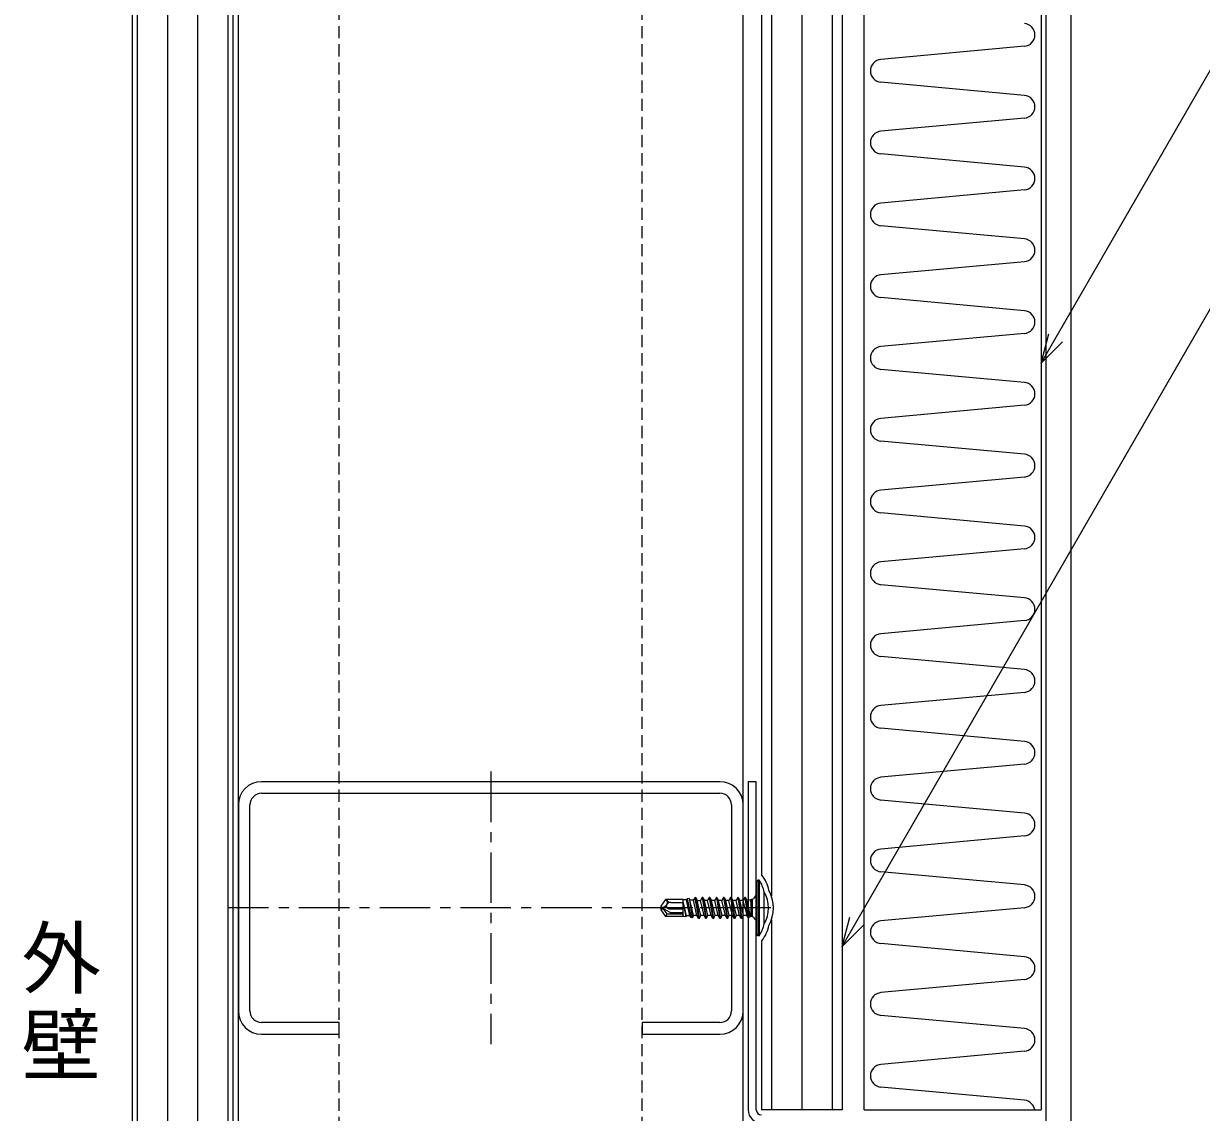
# Model space of a CAD drawing. Units: millimetres, scale not verified. Extents: x -840 to 840, y -594 to 594.
# Drawn here: x -682.2 to -448.9, y -12.7 to 202.9 of the extents above; entities that cross this region are included whole.
import ezdxf
from ezdxf.enums import TextEntityAlignment as Align

# ---------------------------------------------------------------- set-up
doc = ezdxf.new("R2010")
doc.units = ezdxf.units.MM
doc.header["$LTSCALE"] = 2
doc.linetypes.add('CHAIN1', pattern=[8, 5, -1, 1, -1])
doc.linetypes.add('DASHED1', pattern=[1.8, 1.2, -0.6])
for name, color, linetype, lineweight in [('0-2_タイトル文字', 5, 'Continuous', 9), ('0-6_鋼材(受け鋼鈑)', 7, 'Continuous', 9), ('0-7_寸法線', 7, 'Continuous', 9), ('0-8_鋼材(C型・H鋼ｅｔｃ)', 7, 'Continuous', 9), ('0-9_中心線', 2, 'CHAIN1', 9), ('0-A_躯体', 7, 'Continuous', 9), ('0-B_断熱材', 4, 'Continuous', 9), ('0-F_基準線(IBｼｰﾄ)', 7, 'Continuous', 9), ('1-2_部材(ﾋﾞｽ類)', 7, 'Continuous', 9), ('1-3_野地板', 4, 'Continuous', 9)]:
    doc.layers.add(name, color=color, linetype=linetype, lineweight=lineweight)
doc.styles.add('ＭＳ ゴシック', font='')
doc.styles.get('ＭＳ ゴシック').set_extended_font_data('MS Gothic')

msp = doc.modelspace()

# ---------------------------------------------------------------- linework, layer by layer
at = {"layer": '0-6_鋼材(受け鋼鈑)', "color": 2}
for p, q in [((-538.64, 52.786), (-538.64, -12.214)), ((-537.04, 52.786), (-538.64, 52.786)), ((-537.04, -12.214), (-537.04, 52.786))]:
    msp.add_line(p, q, dxfattribs=at)
for radius in [2.6, 1]:
    msp.add_arc((-536.04, -12.214), radius, 180, 270, dxfattribs=at)
at = {"layer": '0-7_寸法線'}
for p, q in [((-480.64, 135.655), (-406.528, 264.022)), ((-520.04, 20.158), (-421.075, 191.571))]:
    msp.add_line(p, q, dxfattribs=at)
for points in [[(-476.397, 139.898), (-480.64, 135.655), (-479.087, 141.451)], [(-515.797, 24.4), (-520.04, 20.158), (-518.487, 25.953)]]:
    msp.add_lwpolyline(points, dxfattribs=at)
at = {"layer": '0-8_鋼材(C型・H鋼ｅｔｃ)'}
for p, q in [((-639.64, -541.574), (-639.64, 266.426)), ((-539.64, -541.574), (-539.64, 266.426)), ((-544.24, 52.786), (-635.04, 52.786)), ((-635.04, 50.486), (-544.24, 50.486)), ((-639.64, 48.186), (-639.64, 7.386)), ((-637.34, 7.386), (-637.34, 48.186)), ((-541.94, 48.186), (-541.94, 7.386)), ((-539.64, 7.386), (-539.64, 48.186))]:
    msp.add_line(p, q, dxfattribs=at)
at = {"layer": '0-8_鋼材(C型・H鋼ｅｔｃ)', "linetype": 'DASHED1'}
for p, q in [((-619.64, -541.574), (-619.64, 261.826)), ((-559.64, -541.574), (-559.64, 261.826))]:
    msp.add_line(p, q, dxfattribs=at)
at = {"layer": '0-8_鋼材(C型・H鋼ｅｔｃ)'}
for points in [[(-635.04, 2.786), (-619.64, 2.786), (-619.64, 5.086), (-635.04, 5.086)], [(-544.24, 5.086), (-559.64, 5.086), (-559.64, 2.786), (-544.24, 2.786)]]:
    msp.add_lwpolyline(points, dxfattribs=at)
for centre, radius, start, end in [((-635.04, 48.186), 4.6, 90, 180), ((-544.24, 48.186), 4.6, 0, 90), ((-635.04, 48.186), 2.3, 90, 180), ((-544.24, 48.186), 2.3, 0, 90), ((-635.04, 7.386), 4.6, 180, 270), ((-635.04, 7.386), 2.3, 180, 270), ((-544.24, 7.386), 2.3, 270, 0), ((-544.24, 7.386), 4.6, 270, 0)]:
    msp.add_arc(centre, radius, start, end, dxfattribs=at)
at = {"layer": '0-9_中心線'}
for p, q in [((-589.64, 54.786), (-589.64, 0.786)), ((-537.64, 27.786), (-641.64, 27.786)), ((-534.14, 27.786), (-559.14, 27.786))]:
    msp.add_line(p, q, dxfattribs=at)
at = {"layer": '0-A_躯体'}
for p, q in [((-660.64, -55.555), (-660.64, 311.826)), ((-640.64, -39.954), (-640.64, 311.826))]:
    msp.add_line(p, q, dxfattribs=at)
at = {"layer": '0-A_躯体', "color": 4}
for p, q in [((-659.64, -39.954), (-659.64, 311.826)), ((-653.64, -39.954), (-653.64, 311.826)), ((-647.64, -39.954), (-647.64, 311.826)), ((-641.64, -39.954), (-641.64, 311.826))]:
    msp.add_line(p, q, dxfattribs=at)
at = {"layer": '0-B_断熱材', "color": 7}
for p in [(-480.64, 315.226), (-515.64, -12.214)]:
    msp.add_line(p, (-480.64, -12.214), dxfattribs=at)
at = {"layer": '0-B_断熱材'}
for p, q in [((-483.905, 198.409), (-512.374, 195.808)), ((-483.905, 188.701), (-512.374, 191.301)), ((-483.905, 184.194), (-512.374, 181.593)), ((-483.905, 174.486), (-512.374, 177.087)), ((-483.905, 169.979), (-512.374, 167.379)), ((-483.905, 160.271), (-512.374, 162.872)), ((-483.905, 155.764), (-512.374, 153.164)), ((-483.905, 146.057), (-512.374, 148.657)), ((-483.905, 141.55), (-512.374, 138.949)), ((-483.905, 131.842), (-512.374, 134.442)), ((-483.905, 127.335), (-512.374, 124.735)), ((-483.905, 117.627), (-512.374, 120.228)), ((-483.905, 113.12), (-512.374, 110.52)), ((-483.905, 103.412), (-512.374, 106.013)), ((-483.905, 98.906), (-512.374, 96.305)), ((-483.905, 89.198), (-512.374, 91.798)), ((-483.905, 84.691), (-512.374, 82.09)), ((-483.905, 74.983), (-512.374, 77.583)), ((-483.905, 70.476), (-512.374, 67.876)), ((-483.905, 60.768), (-512.374, 63.369)), ((-483.905, 56.261), (-512.374, 53.661)), ((-483.905, 46.553), (-512.374, 49.154)), ((-483.905, 42.047), (-512.374, 39.446)), ((-483.905, 32.339), (-512.374, 34.939)), ((-483.905, 27.832), (-512.374, 25.231)), ((-483.905, 18.124), (-512.374, 20.724)), ((-483.905, 13.617), (-512.374, 11.017)), ((-483.905, 3.909), (-512.374, 6.51)), ((-483.905, -0.598), (-512.374, -3.198)), ((-483.905, -10.305), (-512.374, -7.705))]:
    msp.add_line(p, q, dxfattribs=at)
at = {"layer": '0-B_断熱材', "color": 7}
msp.add_lwpolyline([(-515.64, -12.214), (-515.64, 315.226), (-480.64, 315.226)], dxfattribs=at)
at = {"layer": '0-B_断熱材'}
for centre, start, end in [((-484.117, 200.662), 275.35135, 84.64865), ((-512.163, 193.555), 95.35135, 264.64865), ((-484.117, 186.447), 275.35135, 84.64865), ((-512.163, 179.34), 95.35135, 264.64865), ((-484.117, 172.233), 275.35135, 84.64865), ((-512.163, 165.125), 95.35135, 264.64865), ((-484.117, 158.018), 275.35135, 84.64865), ((-512.163, 150.911), 95.35135, 264.64865), ((-484.117, 143.803), 275.35135, 84.64865), ((-512.163, 136.696), 95.35135, 264.64865), ((-484.117, 129.588), 275.35135, 84.64865), ((-512.163, 122.481), 95.35135, 264.64865), ((-484.117, 115.374), 275.35135, 84.64865), ((-512.163, 108.266), 95.35135, 264.64865), ((-484.117, 101.159), 275.35135, 84.64865), ((-512.163, 94.052), 95.35135, 264.64865), ((-484.117, 86.944), 275.35135, 84.64865), ((-512.163, 79.837), 95.35135, 264.64865), ((-484.117, 72.729), 275.35135, 84.64865), ((-512.163, 65.622), 95.35135, 264.64865), ((-484.117, 58.515), 275.35135, 84.64865), ((-512.163, 51.407), 95.35135, 264.64865), ((-484.117, 44.3), 275.35135, 84.64865), ((-512.163, 37.193), 95.35135, 264.64865), ((-484.117, 30.085), 275.35135, 84.64865), ((-512.163, 22.978), 95.35135, 264.64865), ((-484.117, 15.871), 275.35135, 84.64865), ((-512.163, 8.763), 95.35135, 264.64865), ((-484.117, 1.656), 275.35135, 84.64865), ((-512.163, -5.452), 95.35135, 264.64865), ((-484.117, -12.559), 8.77417, 84.64865)]:
    msp.add_arc(centre, 2.263, start, end, dxfattribs=at)
at = {"layer": '0-F_基準線(IBｼｰﾄ)'}
for p, q in [((-479.64, -56.748), (-479.64, 316.226)), ((-474.64, -56.748), (-474.64, 316.226))]:
    msp.add_line(p, q, dxfattribs=at)
at = {"layer": '1-2_部材(ﾋﾞｽ類)'}
for p, q in [((-536.74, 33.286), (-537.04, 32.929)), ((-537.04, 32.929), (-537.04, 22.644)), ((-536.44, 33.286), (-536.74, 33.286)), ((-536.74, 33.286), (-536.74, 22.286)), ((-536.44, 33.286), (-536.44, 22.286)), ((-535.484, 24.636), (-535.484, 30.936)), ((-551.54, 29.486), (-555.022, 29.486)), ((-554.792, 29.238), (-555.022, 29.486)), ((-554.741, 28.494), (-554.788, 28.425)), ((-553.986, 28.886), (-551.54, 28.886)), ((-551.54, 26.086), (-551.54, 29.486)), ((-550.868, 29.361), (-551.54, 29.385)), ((-550.897, 26.21), (-551.54, 29.05)), ((-551.54, 28.816), (-551.009, 26.016)), ((-550.734, 29.593), (-550.868, 29.361)), ((-550.177, 26.235), (-550.868, 29.361)), ((-550.354, 29.644), (-550.734, 29.593)), ((-550.734, 29.593), (-549.971, 25.878)), ((-550.354, 29.644), (-549.7, 25.842)), ((-550.354, 29.644), (-550.177, 29.337)), ((-549.486, 29.313), (-550.177, 29.337)), ((-549.458, 26.261), (-550.177, 29.337)), ((-549.207, 29.796), (-549.486, 29.313)), ((-548.795, 26.284), (-549.486, 29.313)), ((-549.045, 29.818), (-549.207, 29.796)), ((-549.207, 29.796), (-548.465, 25.711)), ((-549.045, 29.818), (-548.365, 25.711)), ((-549.045, 29.818), (-548.738, 29.286)), ((-548.72, 29.286), (-548.738, 29.286)), ((-548.033, 26.286), (-548.738, 29.286)), ((-548.72, 29.286), (-548.092, 29.286)), ((-547.76, 29.861), (-548.092, 29.286)), ((-547.387, 26.286), (-548.092, 29.286)), ((-547.76, 29.861), (-547.055, 25.711)), ((-547.66, 29.861), (-547.76, 29.861)), ((-547.66, 29.861), (-546.955, 25.711)), ((-547.66, 29.861), (-547.328, 29.286)), ((-546.682, 29.286), (-547.328, 29.286)), ((-546.623, 26.286), (-547.328, 29.286)), ((-546.35, 29.861), (-546.682, 29.286)), ((-545.977, 26.286), (-546.682, 29.286)), ((-546.35, 29.861), (-545.645, 25.711)), ((-546.25, 29.861), (-546.35, 29.861)), ((-546.25, 29.861), (-545.545, 25.711)), ((-546.25, 29.861), (-545.918, 29.286)), ((-545.272, 29.286), (-545.918, 29.286)), ((-545.213, 26.286), (-545.918, 29.286)), ((-544.94, 29.861), (-545.272, 29.286)), ((-544.567, 26.286), (-545.272, 29.286)), ((-544.94, 29.861), (-544.235, 25.711)), ((-544.84, 29.861), (-544.94, 29.861)), ((-544.84, 29.861), (-544.135, 25.711)), ((-544.84, 29.861), (-544.508, 29.286)), ((-543.862, 29.286), (-544.508, 29.286)), ((-543.803, 26.286), (-544.508, 29.286)), ((-543.53, 29.861), (-543.862, 29.286)), ((-543.157, 26.286), (-543.862, 29.286)), ((-543.53, 29.861), (-542.825, 25.711)), ((-543.43, 29.861), (-543.53, 29.861)), ((-543.43, 29.861), (-542.725, 25.711)), ((-543.43, 29.861), (-543.098, 29.286)), ((-542.452, 29.286), (-543.098, 29.286)), ((-542.393, 26.286), (-543.098, 29.286)), ((-542.12, 29.861), (-542.452, 29.286)), ((-541.747, 26.286), (-542.452, 29.286)), ((-542.12, 29.861), (-541.415, 25.711)), ((-542.02, 29.861), (-542.12, 29.861)), ((-542.02, 29.861), (-541.315, 25.711)), ((-542.02, 29.861), (-541.688, 29.286)), ((-541.042, 29.286), (-541.688, 29.286)), ((-540.983, 26.286), (-541.688, 29.286)), ((-540.71, 29.861), (-541.042, 29.286)), ((-540.337, 26.286), (-541.042, 29.286)), ((-540.71, 29.861), (-540.005, 25.711)), ((-540.61, 29.861), (-540.71, 29.861)), ((-540.61, 29.861), (-539.905, 25.711)), ((-540.61, 29.861), (-540.278, 29.286)), ((-539.632, 29.286), (-540.278, 29.286)), ((-539.573, 26.286), (-540.278, 29.286)), ((-539.3, 29.861), (-539.632, 29.286)), ((-539.25, 27.661), (-539.632, 29.286)), ((-539.3, 29.861), (-538.686, 25.869)), ((-539.2, 29.861), (-539.3, 29.861)), ((-539.2, 29.861), (-538.349, 25.964)), ((-539.2, 29.861), (-538.883, 29.312)), ((-538.179, 29.361), (-538.883, 29.312)), ((-538.205, 26.213), (-538.883, 29.312)), ((-538.047, 29.466), (-538.179, 29.361)), ((-538.047, 28.788), (-538.179, 29.361)), ((-538.047, 26.106), (-538.047, 29.466)), ((-537.84, 29.466), (-537.84, 26.106)), ((-537.84, 29.466), (-537.84, 26.106)), ((-537.186, 30.12), (-537.693, 29.613)), ((-555.598, 27.884), (-556.04, 27.786)), ((-555.54, 27.698), (-556.04, 27.786)), ((-556.04, 27.786), (-555.96, 27.425)), ((-555.96, 27.425), (-555.54, 27.698)), ((-555.96, 27.425), (-555.022, 26.086)), ((-554.135, 26.886), (-555.54, 27.698)), ((-555.54, 27.698), (-554.762, 26.586)), ((-554.762, 26.586), (-555.022, 26.086)), ((-551.54, 26.086), (-555.022, 26.086)), ((-554.762, 26.586), (-551.54, 26.586)), ((-554.635, 27.736), (-554.376, 27.586)), ((-554.376, 27.586), (-551.54, 27.586)), ((-554.135, 26.886), (-551.54, 26.886)), ((-551.54, 26.261), (-551.498, 26.081)), ((-551.498, 26.081), (-551.54, 26.153)), ((-551.009, 26.016), (-551.498, 26.081)), ((-551.009, 26.016), (-550.897, 26.21)), ((-550.177, 26.235), (-550.897, 26.21)), ((-549.971, 25.878), (-550.177, 26.235)), ((-549.7, 25.842), (-549.971, 25.878)), ((-549.7, 25.842), (-549.458, 26.261)), ((-548.795, 26.284), (-549.458, 26.261)), ((-548.465, 25.711), (-548.795, 26.284)), ((-548.365, 25.711), (-548.465, 25.711)), ((-548.365, 25.711), (-548.033, 26.286)), ((-547.387, 26.286), (-548.033, 26.286)), ((-547.055, 25.711), (-547.387, 26.286)), ((-546.955, 25.711), (-547.055, 25.711)), ((-546.955, 25.711), (-546.623, 26.286)), ((-545.977, 26.286), (-546.623, 26.286)), ((-545.645, 25.711), (-545.977, 26.286)), ((-545.545, 25.711), (-545.645, 25.711)), ((-545.545, 25.711), (-545.213, 26.286)), ((-544.567, 26.286), (-545.213, 26.286)), ((-544.235, 25.711), (-544.567, 26.286)), ((-544.135, 25.711), (-544.235, 25.711)), ((-544.135, 25.711), (-543.803, 26.286)), ((-543.157, 26.286), (-543.803, 26.286)), ((-542.825, 25.711), (-543.157, 26.286)), ((-542.725, 25.711), (-542.825, 25.711)), ((-542.725, 25.711), (-542.393, 26.286)), ((-541.747, 26.286), (-542.393, 26.286)), ((-541.415, 25.711), (-541.747, 26.286)), ((-541.315, 25.711), (-541.415, 25.711)), ((-541.315, 25.711), (-540.983, 26.286)), ((-540.337, 26.286), (-540.983, 26.286)), ((-540.005, 25.711), (-540.337, 26.286)), ((-539.905, 25.711), (-540.005, 25.711)), ((-539.905, 25.711), (-539.573, 26.286)), ((-539.25, 26.286), (-539.573, 26.286)), ((-539.25, 27.661), (-538.913, 26.263)), ((-538.913, 26.263), (-539.25, 26.286)), ((-538.686, 25.869), (-538.913, 26.263)), ((-538.349, 25.964), (-538.686, 25.869)), ((-538.349, 25.964), (-538.205, 26.213)), ((-538.047, 26.202), (-538.205, 26.213)), ((-537.693, 25.96), (-537.186, 25.453)), ((-536.74, 22.286), (-537.04, 22.644)), ((-536.44, 22.286), (-536.74, 22.286))]:
    msp.add_line(p, q, dxfattribs=at)
msp.add_lwpolyline([(-555.022, 29.486), (-555.96, 28.147), (-556.04, 27.786)], dxfattribs=at)
for centre, radius, start, end in [((-541.867, 29.709), 6.5, 10.88238, 33.38979), ((-537.54, 30.473), 0.5, 315, 0), ((-540.94, 27.786), 6.3, 330.00001, 29.99999), ((-555.889, 29.196), 1.344, 282.5, 325), ((-554.396, 28.151), 0.479, 145, 240), ((-555.227, 28.834), 0.594, 325, 42.84567), ((-553.986, 29.985), 1.099, 222.84567, 270), ((-553.986, 27.965), 0.921, 90, 145), ((-538.047, 29.966), 0.5, 270, 315), ((-555.307, 26.572), 1.344, 60, 102.5), ((-538.047, 25.606), 0.5, 45, 90), ((-537.54, 25.099), 0.5, 0, 45), ((-541.867, 25.863), 6.5, 326.61021, 349.11762)]:
    msp.add_arc(centre, radius, start, end, dxfattribs=at)
at = {"layer": '1-3_野地板'}
for p, q in [((-536.04, 311.826), (-536.04, 34.286)), ((-534.04, 311.826), (-534.04, 30.17)), ((-528.04, 311.826), (-528.04, -12.214)), ((-522.04, 311.826), (-522.04, -12.214)), ((-535.926, 34.286), (-536.04, 34.286)), ((-534.04, 25.403), (-534.04, -12.214)), ((-535.926, 21.286), (-536.04, 21.286)), ((-536.04, 21.286), (-536.04, -12.214)), ((-520.04, -12.214), (-536.04, -12.214))]:
    msp.add_line(p, q, dxfattribs=at)
msp.add_lwpolyline([(-536.04, 311.826), (-520.04, 311.826), (-520.04, -12.214)], dxfattribs=at)
for centre, radius, start, end in [((-541.867, 29.709), 7.5, 12.16512, 37.61031), ((-540.94, 27.786), 7.3, 331.3207, 28.67928), ((-541.867, 25.863), 7.5, 322.38969, 347.83486)]:
    msp.add_arc(centre, radius, start, end, dxfattribs=at)

# ---------------------------------------------------------------- texts
at = {"layer": '0-2_タイトル文字', "color": 7, "style": 'ＭＳ ゴシック'}
for s, p in [('外', (-682.601, 8.599)), ('壁', (-682.601, -8.601))]:
    msp.add_text(s, height=11.54, dxfattribs=at).set_placement(p, align=Align.BOTTOM_LEFT)

doc.saveas('drawing.dxf')
